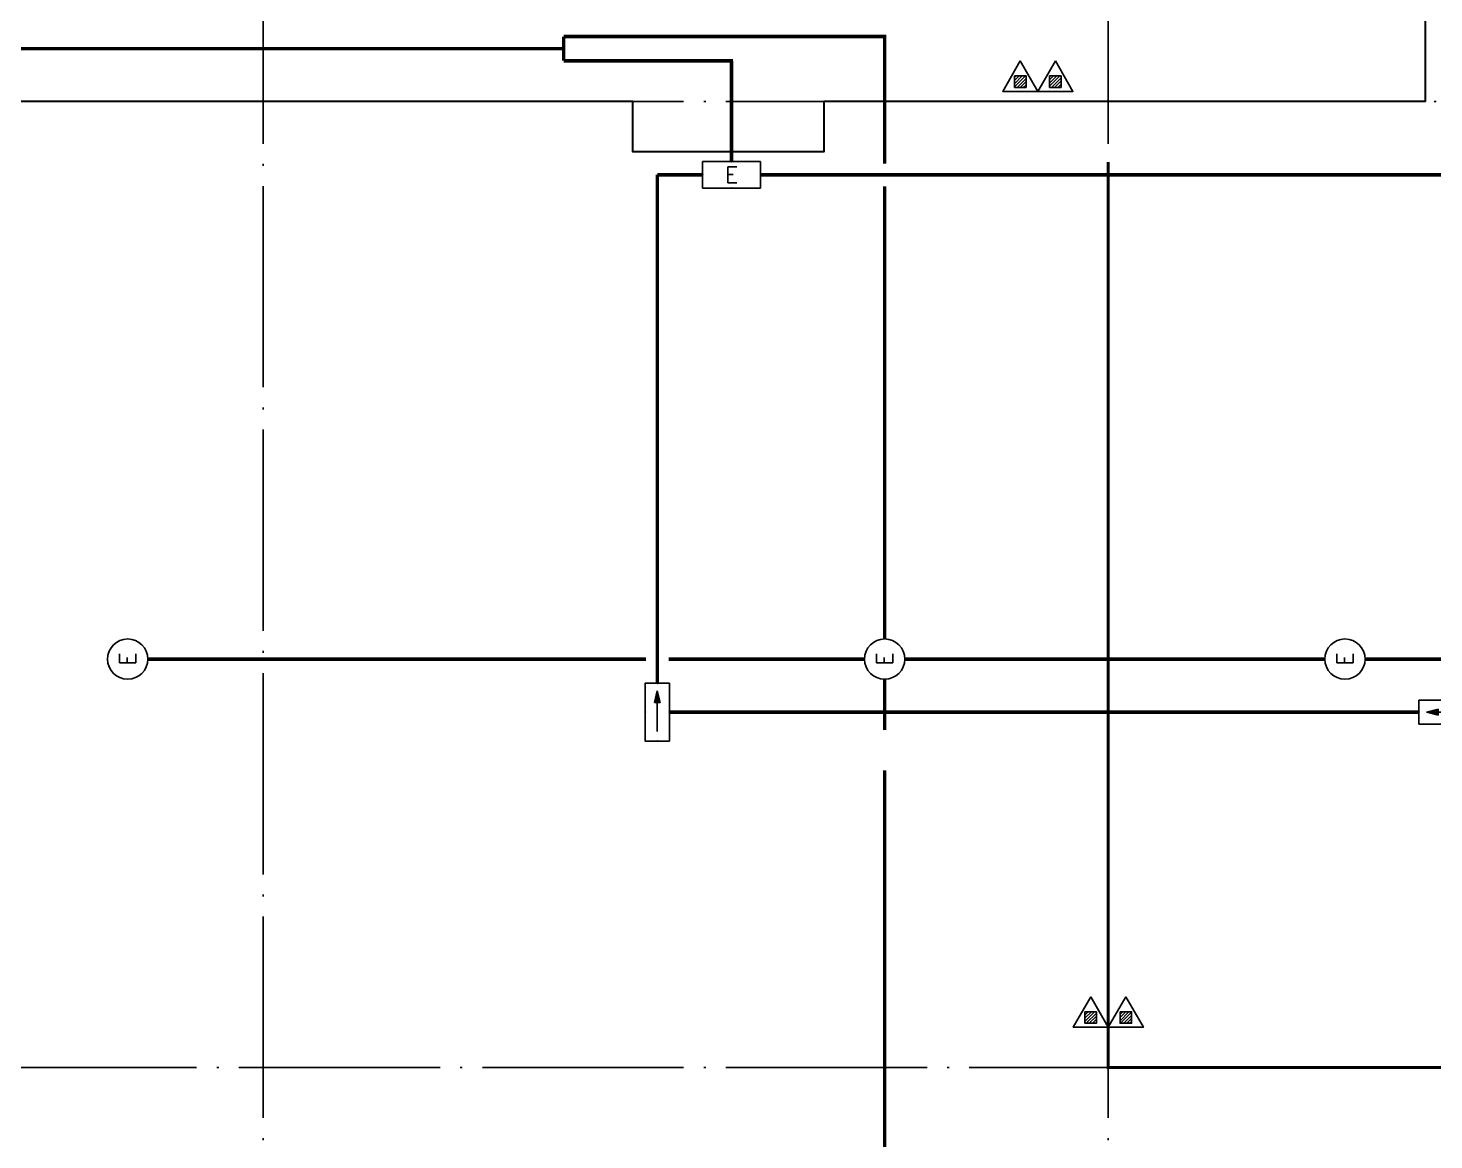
# Model space of a CAD drawing. Extents: x -2209072 to 495824, y -92434 to 572724.
# Drawn here: x 119905 to 133878, y 276504 to 287553 of the extents above; entities that cross this region are included whole.
import ezdxf
from ezdxf.enums import TextEntityAlignment as Align

# ---------------------------------------------------------------- set-up
doc = ezdxf.new("R2010")
doc.units = 0
doc.header["$LTSCALE"] = 1000
doc.header["$MEASUREMENT"] = 0
for name, pattern in [('DASH', [0.35, 0.25, -0.1]), ('X-104 6#7#平面$0$104-1112 结构$0$$AUDIT_BAD_LTYPE1', [0]), ('X-104 6#7#平面$0$DASH', [0.35, 0.25, -0.1]), ('X-104 6#7#平面$0$DOTE', [2.42, 2, -0.2, 0.02, -0.2])]:
    doc.linetypes.add(name, pattern=pattern)
doc.layers.get('0').update_dxf_attribs({"linetype": 'CONTINUOUS'})
for name, color, linetype in [('EQUIP-照明', 3, 'CONTINUOUS'), ('WIRE-应急', 2, 'DASH'), ('X-104 6#7#平面$0$A-SUR_看线', 231, 'CONTINUOUS'), ('X-104 6#7#平面$0$A_AXIS-轴线', 36, 'X-104 6#7#平面$0$DOTE'), ('X-104 6#7#平面$0$EQUIP_消防-01', 7, 'CONTINUOUS')]:
    doc.layers.add(name, color=color, linetype=linetype)
doc.layers.add('X-104 6#7#平面$0$000套内', color=226, linetype='CONTINUOUS', lineweight=30, plot=False)
doc.styles.add('_TEL_DIM', font='SIMPLEX', dxfattribs={"width": 0.8, "height": 3.5, "bigfont": 'HZTXT'})

# ---------------------------------------------------------------- blocks, each defined once
blk = doc.blocks.new('$equip$00001838')
blk.add_circle((0, 0), 0.5)
at = {"color": 7, "style": '_TEL_DIM'}
blk.add_attdef('$TEXT$', text='', height=0.4, dxfattribs=at).set_placement((0, 0), align=Align.MIDDLE_CENTER)
at = {"color": 7, "style": '_TEL_DIM', "flags": 1}
blk.add_attdef('A', text='', height=0.00002, dxfattribs=at).set_placement((0, 0), align=Align.MIDDLE_CENTER)
blk = doc.blocks.new('$equip_U$00000189(HT0843)')
at = {"color": 2}
for p, q in [((-0.72, 0.66), (-0.72, 0)), ((0.72, 0.66), (-0.72, 0.66)), ((0.72, 0), (0.72, 0.66)), ((-0.72, 0), (0.72, 0))]:
    blk.add_line(p, q, dxfattribs=at)
at = {"color": 2, "const_width": 0.0125}
for points in [[(0.72, 0.66), (0.72, 0.66), (-0.72, 0.66)], [(-0.72, 0.66), (-0.72, 0)], [(0.72, 0), (0.72, 0.66)], [(-0.72, 0), (0.72, 0)]]:
    blk.add_lwpolyline(points, dxfattribs=at)
at = {"color": 2}
blk.add_lwpolyline([(-0.72, 0.66), (-0.72, 0)], dxfattribs=at)
for p in [(0, 0.66), (-0.72, 0.33), (0, 0), (0.72, 0.33)]:
    blk.add_point(p)
at = {"color": 7, "style": '_TEL_DIM'}
blk.add_attdef('$TEXT$', text='', height=0.4, dxfattribs=at).set_placement((0, 0.33), align=Align.MIDDLE_CENTER)
at = {"color": 7, "style": '_TEL_DIM', "flags": 1}
blk.add_attdef('A', text='', height=0.000025, dxfattribs=at).set_placement((0, 0), align=Align.MIDDLE_CENTER)
blk = doc.blocks.new('$equip$00002540')
blk.add_hatch(color=256).paths.add_polyline_path([(0.24, 0.372), (0.24, 0.228), (0.528, 0.3)])
for p, q in [((-0.72, 0.6), (-0.72, 0)), ((0.72, 0.6), (-0.72, 0.6)), ((0.24, 0.372), (0.24, 0.228)), ((0.528, 0.3), (0.24, 0.372)), ((0.72, 0), (0.72, 0.6)), ((-0.72, 0), (0.72, 0)), ((0.24, 0.228), (0.528, 0.3))]:
    blk.add_line(p, q)
at = {"color": 7}
blk.add_line((-0.48, 0.3), (0.48, 0.3), dxfattribs=at)
at = {"const_width": 0.02}
blk.add_lwpolyline([(-0.72, 0.6), (-0.72, 0), (0.72, 0), (0.72, 0.6), (-0.72, 0.6), (-0.72, 0)], dxfattribs=at)
for p in [(0, 0.6), (-0.72, 0.3), (0, 0), (0.72, 0.3)]:
    blk.add_point(p)
at = {"color": 7, "style": '_TEL_DIM', "flags": 1}
blk.add_attdef('A', text='', height=0.00002, dxfattribs=at).set_placement((0, 0), align=Align.MIDDLE_CENTER)
blk = doc.blocks.new('*U1303')
at = {"layer": 'X-104 6#7#平面$0$A_AXIS-轴线'}
for p, q in [((25200, 25700), (25200, -6500)), ((33600, 25700), (33600, -6500))]:
    blk.add_line(p, q, dxfattribs=at)
for points in [[(-6500, 9600), (53815, 9600)], [(-6500, 0), (53815, 0)]]:
    blk.add_lwpolyline(points, dxfattribs=at)
blk = doc.blocks.new('X-104 6#7#平面$0$$TWTSYS$00000546')
h = blk.add_hatch()
h.set_pattern_fill('ANSI31', color=256, scale=200, style=0)
h.set_pattern_definition([(45, (-38543.802, -6670.83), (-17.67767, 17.67767), [])])
h.paths.add_polyline_path([(-65, 174), (65, 174), (65, 44), (-65, 44)])
for points in [[(0, 344), (-198, 0), (198, 0)], [(-65, 174), (65, 174), (65, 44), (-65, 44)]]:
    blk.add_lwpolyline(points, close=True)
blk = doc.blocks.new('X-104 6#7#平面$0$灭火器2')
at = {"layer": 'X-104 6#7#平面$0$EQUIP_消防-01', "xscale": 0.88, "yscale": 0.88, "zscale": 0.88, "rotation": 90}
for p in [(-4049632, -27064), (-4049632, -27413)]:
    blk.add_blockref('X-104 6#7#平面$0$$TWTSYS$00000546', p, dxfattribs=at)
blk = doc.blocks.new('X-104 6#7#平面$0$A$C61334207')
at = {"layer": 'X-104 6#7#平面$0$EQUIP_消防-01', "rotation": 270}
for p in [(157180, -3762708), (157880, -3772008)]:
    blk.add_blockref('X-104 6#7#平面$0$灭火器2', p, dxfattribs=at)
blk = doc.blocks.new('X-104 6#7#平面')
at = {"layer": 'X-104 6#7#平面$0$000套内'}
blk.add_lwpolyline([(133690, 297843), (133690, 288723), (133790, 288723), (133790, 286823), (127815, 286823), (127815, 286323), (125915, 286323), (125915, 286823), (118440, 286823), (118440, 274423), (141690, 274423), (141690, 275723), (148290, 275723), (148290, 297323), (141690, 297323), (141690, 298071), (133690, 297843)], dxfattribs=at)
at = {"layer": 'X-104 6#7#平面$0$A-SUR_看线', "linetype": 'X-104 6#7#平面$0$DASH', "ltscale": 2, "const_width": 30}
blk.add_lwpolyline([(141540, 275873), (141540, 277223), (130640, 277223), (130640, 286223)], dxfattribs=at)
at = {"linetype": 'X-104 6#7#平面$0$104-1112 结构$0$$AUDIT_BAD_LTYPE1'}
blk.add_blockref('X-104 6#7#平面$0$A$C61334207', (0, 0), dxfattribs=at)
blk.add_blockref('*U1303', (97040, 277223))

msp = doc.modelspace()

# ---------------------------------------------------------------- linework, layer by layer
at = {"layer": 'WIRE-应急', "linetype": 'DASH', "const_width": 35}
for points in [[(125229, 287228), (125229, 287469)], [(125229, 287469), (128419, 287469)], [(128419, 286207), (128419, 287487)], [(117894, 287349), (125229, 287349)], [(125229, 287228), (126910, 287228)], [(126897, 286227), (126897, 287228)], [(126159, 281043), (126159, 286095)], [(126609, 286095), (126159, 286095)], [(127185, 286095), (134021, 286095)], [(128419, 281482), (128419, 285982)], [(121095, 281282), (126046, 281282)], [(126271, 281282), (128219, 281282)], [(132794, 281282), (128619, 281282)], [(136619, 281282), (133194, 281282)], [(128419, 281082), (128419, 280576)], [(133729, 280755), (126279, 280755)], [(128419, 280176), (128419, 276074)]]:
    msp.add_lwpolyline(points, dxfattribs=at)

# ---------------------------------------------------------------- block references
msp.add_blockref('X-104 6#7#平面', (0, 0))
at = {"layer": 'EQUIP-照明'}
ref = msp.add_blockref('$equip_U$00000189(HT0843)', (126897, 286227), dxfattribs=dict(at, xscale=-400, yscale=400, zscale=400, rotation=180))
ref.add_attrib('$TEXT$', 'E', dxfattribs={"layer": '0', "color": 7, "height": 160, "style": '_TEL_DIM'}).set_placement((126897, 286095), align=Align.MIDDLE_CENTER)
ref = msp.add_blockref('$equip$00001838', (120895, 281282), dxfattribs=dict(at, xscale=-400, yscale=400, zscale=400, rotation=270))
ref.add_attrib('$TEXT$', 'E', dxfattribs={"layer": '0', "color": 7, "height": 160, "rotation": 90, "style": '_TEL_DIM'}).set_placement((120895, 281282), align=Align.MIDDLE_CENTER)
ref = msp.add_blockref('$equip$00001838', (128419, 281282), dxfattribs=dict(at, xscale=-400, yscale=400, zscale=400, rotation=270))
ref.add_attrib('$TEXT$', 'E', dxfattribs={"layer": '0', "color": 7, "height": 160, "rotation": 90, "style": '_TEL_DIM'}).set_placement((128419, 281282), align=Align.MIDDLE_CENTER)
ref = msp.add_blockref('$equip$00001838', (132994, 281282), dxfattribs=dict(at, xscale=-400, yscale=400, zscale=400, rotation=270))
ref.add_attrib('$TEXT$', 'E', dxfattribs={"layer": '0', "color": 7, "height": 160, "rotation": 90, "style": '_TEL_DIM'}).set_placement((132994, 281282), align=Align.MIDDLE_CENTER)
at = {"layer": 'EQUIP-照明', "xscale": -400, "yscale": 400, "zscale": 400, "rotation": 270}
msp.add_blockref('$equip$00002540', (126039, 280755), dxfattribs=at)
at = {"layer": 'EQUIP-照明', "xscale": -400, "yscale": 400, "zscale": 400}
msp.add_blockref('$equip$00002540', (134017, 280635), dxfattribs=at)

doc.saveas('drawing.dxf')
